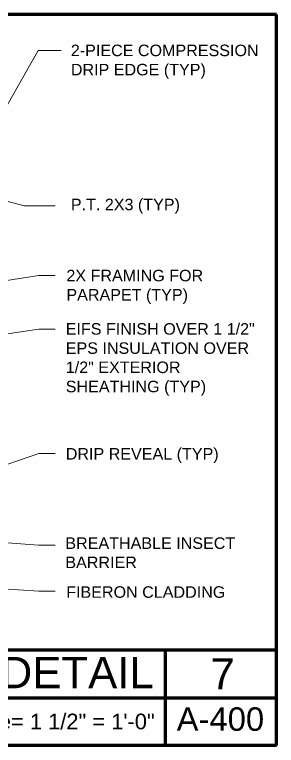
# Model space of a CAD drawing. Extents: x 100.9 to 150.7, y 217.6 to 264.6.
# Drawn here: x 133.86 to 150.68, y 217.62 to 264.59 of the extents above; entities that cross this region are included whole.
import ezdxf

# ---------------------------------------------------------------- set-up
doc = ezdxf.new("R2010")
doc.units = 0
doc.header["$MEASUREMENT"] = 0
doc.layers.add('Dt-Line 5', color=54, linetype='Continuous', lineweight=50)
doc.layers.add('Dt-Text', color=121, linetype='Continuous', lineweight=20)
doc.styles.add('Arial', font='Arial.ttf')
doc.styles.get("Standard").update_dxf_attribs({"font": 'Arial.ttf'})
doc.dimstyles.new('1 & 1 Half', dxfattribs={"dimtxt": 0.75, "dimasz": 0.75, "dimexe": 1, "dimexo": 0.375, "dimgap": 0.5, "dimtad": 1, "dimdec": 4, "dimzin": 3, "dimdsep": 46, "dimlunit": 4, "dimtxsty": 'Standard', "dimblk": 'ARCHTICK', "dimcen": 0.09375, "dimdle": 1, "dimclrd": 253, "dimclre": 253, "dimclrt": 256, "dimadec": 0, "dimazin": 0, "dimtfac": 0.6, "dimtdec": 4, "dimtix": 1, "dimtmove": 2, "dimatfit": 0, "dimfxl": 1, "dimfrac": 1, "dimtolj": 1, "dimtzin": 0, "dimlwd": 9, "dimlwe": 9, "dimarcsym": 0})

# ---------------------------------------------------------------- blocks, each defined once
blk = doc.blocks.new('_ArchTick')
at = {"color": 0, "linetype": 'ByBlock', "const_width": 0.15}
blk.add_lwpolyline([(-0.5, -0.5), (0.5, 0.5)], dxfattribs=at)

msp = doc.modelspace()

# ---------------------------------------------------------------- linework, layer by layer
at = {"layer": 'Dt-Line 5', "linetype": 'Continuous', "lineweight": 211}
msp.add_line((143.53987, 223.74249), (143.53987, 217.62004), dxfattribs=at)
for points in [[(150.68273, 264.58604), (100.91402, 264.58604)], [(150.68273, 217.62004), (150.68273, 264.58604)], [(150.68273, 223.74249), (100.91402, 223.74249)], [(100.91402, 220.68127), (150.68273, 220.68127)], [(150.68273, 217.62004), (100.91402, 217.62004)]]:
    msp.add_lwpolyline(points, dxfattribs=at)

# ---------------------------------------------------------------- texts
at = {"layer": 'Dt-Text', "linetype": 'Continuous', "lineweight": 211, "style": 'Arial'}
for s, height, p in [('PARAPET DETAIL', 2.0116993, (119.06491, 221.29351)), ('7', 2.0117, (146.45144, 221.21189)), ('A-400', 1.508774, (144.27273, 218.55597)), ('Scale= 1 1/2" = 1\'-0"', 1.0058496, (130.11376, 218.65406))]:
    msp.add_text(s, height=height, dxfattribs=at).set_placement(p)
at = {"layer": 'Dt-Text', "char_height": 0.7404019, "attachment_point": 1, "style": 'Arial'}
for s, insert, width in [('2-PIECE COMPRESSION DRIP EDGE (TYP)', (137.47268, 262.65662), 13.3103333), ('P.T. 2X3 (TYP)', (137.47268, 252.75246), 8.8316585), ('2X FRAMING FOR PARAPET (TYP)', (137.18614, 248.18575), 13.4965964), ('EIFS FINISH OVER 1 1/2" EPS INSULATION OVER 1/2" EXTERIOR SHEATHING (TYP)', (137.14532, 244.75718), 13.5374145), ('DRIP REVEAL (TYP)', (137.14532, 236.72997), 15.5855876), ('BREATHABLE INSECT\\PBARRIER', (137.11811, 230.98847), 15.5855876), ('FIBERON CLADDING', (137.17253, 227.84561), 15.5855876)]:
    msp.add_mtext(s, dxfattribs=dict(at, insert=insert, width=width))

# ---------------------------------------------------------------- leaders
at = {"layer": 'Dt-Text'}
for points in [[(131.5674, 255.5973), (135.37889, 262.27124), (136.84454, 262.27124)], [(131.16515, 253.18945), (134.46286, 252.29959), (136.46504, 252.29959)], [(126.8596, 246.46359), (135.40382, 247.82413), (136.46504, 247.82413)], [(131.1045, 243.7425), (135.40382, 244.36835), (136.46504, 244.36835)], [(129.68954, 234.42277), (135.41743, 236.38195), (136.46504, 236.38195)], [(118.32899, 231.79692), (135.40382, 230.49079), (136.46504, 230.49079)], [(119.32219, 228.57243), (135.40382, 227.53841), (136.46504, 227.53841)]]:
    msp.add_leader(points, dimstyle='1 & 1 Half', override={"dimgap": 0.5, "dimtad": 0}, dxfattribs=at)

doc.saveas('drawing.dxf')
